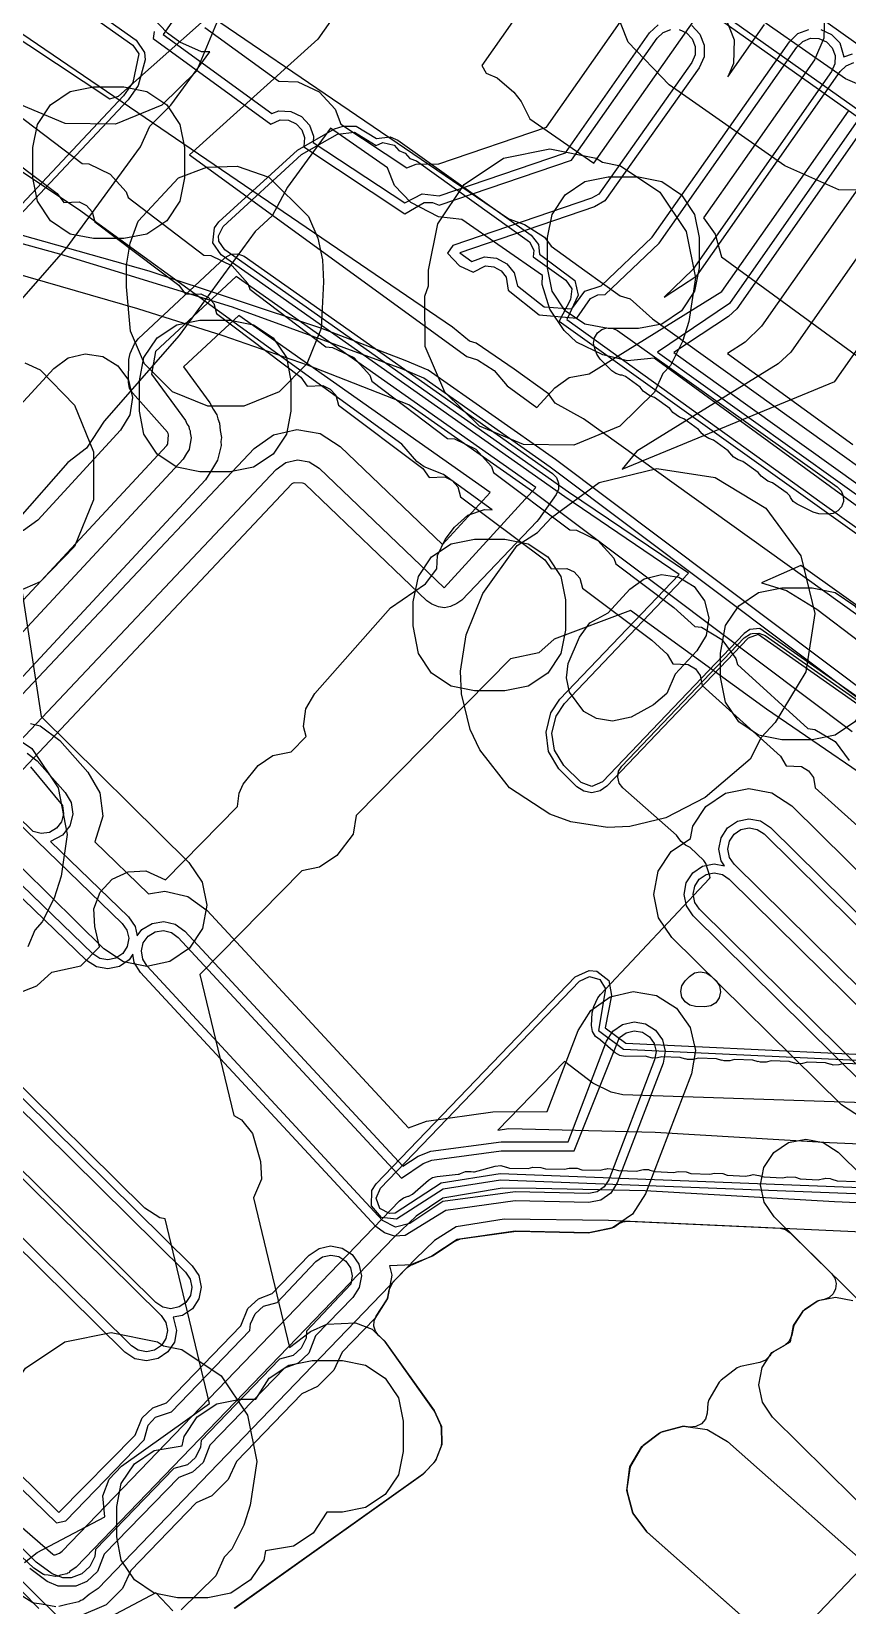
# Model space of a CAD drawing. Header units: metres. Extents: x -2677 to -840, y 169 to 1487.
# Drawn here: x -1851.6 to -1824.7, y 279.7 to 331.6 of the extents above; entities that cross this region are included whole.
import ezdxf

# ---------------------------------------------------------------- set-up
doc = ezdxf.new("R2010")
doc.units = ezdxf.units.M
for name, color, linetype in [('AI_GREENING_ALLOWED_ZONE', 4, 'Continuous'), ('AI_GREENING_EXCLUSIONS', 1, 'Continuous'), ('AI_GREENING_LAWN', 82, 'Continuous')]:
    doc.layers.add(name, color=color, linetype=linetype)

msp = doc.modelspace()

# ---------------------------------------------------------------- linework, layer by layer
at = {"layer": 'AI_GREENING_ALLOWED_ZONE'}
msp.add_lwpolyline([(-1829.744, 299.474), (-1829.93, 299.518), (-1830.086, 299.627), (-1830.189, 299.787), (-1830.226, 299.974), (-1830.189, 300.161), (-1830.086, 300.321), (-1829.941, 300.471), (-1829.78, 300.583), (-1829.588, 300.624), (-1829.395, 300.588), (-1829.23, 300.48), (-1829.067, 300.319), (-1828.956, 300.154), (-1828.918, 299.959), (-1828.959, 299.764), (-1829.072, 299.601), (-1829.24, 299.495), (-1829.437, 299.463), (-1829.744, 299.474)], close=True, dxfattribs=at)
msp.add_lwpolyline([(-1844.931, 279.645), (-1838.736, 284.059), (-1838.699, 284.091), (-1838.348, 284.463), (-1838.297, 284.545), (-1838.124, 285), (-1838.108, 285.095), (-1838.123, 285.582), (-1838.144, 285.676), (-1838.354, 286.142), (-1838.379, 286.185), (-1839.969, 288.418), (-1840.001, 288.455), (-1840.194, 288.636), (-1840.298, 288.775), (-1840.348, 288.94), (-1840.339, 289.112), (-1840.272, 289.271), (-1839.926, 289.807), (-1839.891, 289.897), (-1839.846, 290.141), (-1839.714, 290.399), (-1839.254, 290.877), (-1839.074, 290.997), (-1838.461, 291.233), (-1838.412, 291.259), (-1837.7, 291.736), (-1837.492, 291.815), (-1835.729, 292.063), (-1835.649, 292.068), (-1833.287, 292.019), (-1833.232, 292.024), (-1832.526, 292.167), (-1832.435, 292.206), (-1832.285, 292.309), (-1832.139, 292.378), (-1831.978, 292.397), (-1826.951, 292.166), (-1826.774, 292.124), (-1826.623, 292.022), (-1825.251, 290.669), (-1825.148, 290.522), (-1825.103, 290.349), (-1825.122, 290.171), (-1825.203, 290.011), (-1825.335, 289.89), (-1825.501, 289.823), (-1825.653, 289.792), (-1825.742, 289.754), (-1826.145, 289.481), (-1826.213, 289.412), (-1826.48, 289.005), (-1826.517, 288.916), (-1826.568, 288.647), (-1826.652, 288.452), (-1826.809, 288.309), (-1827.173, 288.097), (-1827.256, 288.02), (-1827.296, 287.958), (-1827.435, 287.818), (-1827.618, 287.742), (-1828.262, 287.617), (-1828.364, 287.571), (-1828.9, 287.164), (-1828.965, 287.091), (-1829.305, 286.509), (-1829.338, 286.403), (-1829.362, 286.074), (-1829.418, 285.88), (-1829.547, 285.723), (-1829.727, 285.63), (-1829.929, 285.616), (-1830.085, 285.638), (-1830.181, 285.632), (-1830.841, 285.459), (-1830.928, 285.417), (-1831.471, 285.005), (-1831.535, 284.932), (-1831.879, 284.344), (-1831.91, 284.252), (-1832.003, 283.577), (-1831.997, 283.48), (-1831.824, 282.821), (-1831.782, 282.734), (-1831.355, 282.171), (-1831.322, 282.135), (-1827.282, 278.554)], dxfattribs=at)
at = {"layer": 'AI_GREENING_EXCLUSIONS'}
for points in [[(-1869.406, 346.053), (-1848.299, 331.16), (-1848.103, 330.875), (-1848.294, 329.935), (-1848.6, 329.493), (-1859.039, 318.4)], [(-1869.29, 346.216), (-1848.184, 331.324), (-1847.909, 330.925), (-1847.892, 330.679), (-1848.119, 329.838), (-1848.447, 329.364), (-1858.893, 318.263)], [(-1788.009, 305.191), (-1801.562, 314.541), (-1802.325, 313.851), (-1802.598, 313.698), (-1802.91, 313.679), (-1803.199, 313.798), (-1845.391, 343.66)], [(-1787.868, 305.337), (-1801.578, 314.796), (-1802.654, 313.89), (-1803.084, 313.961), (-1845.275, 343.823)], [(-1833.976, 338.006), (-1814.409, 324.109), (-1814.141, 323.825), (-1814.03, 323.528), (-1804.997, 317.129), (-1802.901, 315.657), (-1802.319, 316.211), (-1801.931, 316.429), (-1801.488, 316.457), (-1801.076, 316.29), (-1795.708, 312.486)], [(-1837.904, 337.485), (-1842.201, 331.358), (-1846.43, 327.548), (-1837.278, 320.899), (-1836.933, 320.797), (-1836.38, 320.445), (-1835.953, 319.936), (-1834.975, 319.226), (-1834.38, 319.87), (-1833.906, 320.213), (-1833.252, 320.336), (-1828.872, 323.04), (-1824.703, 328.984)], [(-1851.214, 335.87), (-1835.9, 325.445), (-1835.379, 325.255), (-1834.718, 324.84), (-1834.507, 324.543), (-1833.388, 323.734), (-1832.232, 322.906), (-1831.901, 322.805), (-1831.161, 322.139), (-1804.981, 303.377), (-1775.717, 287.28)], [(-1851.214, 335.87), (-1835.9, 325.445), (-1835.379, 325.255), (-1834.718, 324.84), (-1834.507, 324.543), (-1833.388, 323.734), (-1832.232, 322.906), (-1831.901, 322.805), (-1831.161, 322.139), (-1804.981, 303.377), (-1775.717, 287.28)], [(-1857.926, 335.277), (-1849.058, 329.392), (-1848.774, 329.479), (-1844.556, 333.224)], [(-1833.474, 335.23), (-1836.794, 330.497), (-1836.643, 330.243), (-1836.28, 330.085), (-1835.734, 329.613), (-1835.487, 329.308), (-1835.206, 328.734), (-1833.097, 327.269), (-1829.097, 332.972)], [(-1779.914, 285.024), (-1804.302, 298.438), (-1804.905, 298.568), (-1805.611, 298.899), (-1805.857, 299.168), (-1807.079, 299.843), (-1808.402, 300.781), (-1808.749, 300.887), (-1809.351, 301.384), (-1809.713, 301.847), (-1833.441, 318.852), (-1834.374, 319.369), (-1834.586, 319.666), (-1835.719, 320.483), (-1836.977, 321.34), (-1837.196, 321.407), (-1837.753, 321.868), (-1855.006, 333.612)], [(-1779.914, 285.024), (-1804.302, 298.438), (-1804.905, 298.568), (-1805.611, 298.899), (-1805.857, 299.168), (-1807.079, 299.843), (-1808.402, 300.781), (-1808.749, 300.887), (-1809.351, 301.384), (-1809.713, 301.847), (-1833.441, 318.852), (-1834.374, 319.369), (-1834.586, 319.666), (-1835.719, 320.483), (-1836.977, 321.34), (-1837.196, 321.407), (-1837.753, 321.868), (-1855.006, 333.612)], [(-1845.712, 333.783), (-1847.295, 331.513), (-1843.715, 328.908), (-1843.482, 328.994), (-1843.092, 328.979), (-1842.737, 328.815), (-1842.473, 328.528), (-1842.338, 328.162), (-1842.346, 327.959), (-1839.33, 325.967), (-1838.754, 326.267), (-1838.193, 326.202), (-1834.026, 327.62), (-1831.257, 331.569), (-1830.975, 331.838)], [(-1783.494, 300.343), (-1811.005, 319.715), (-1812.419, 318.214), (-1814.206, 317.433), (-1816.157, 317.396), (-1817.973, 318.108), (-1818.806, 318.641), (-1820.212, 319.994), (-1820.993, 321.782), (-1821.03, 323.732), (-1820.318, 325.549), (-1820.044, 325.976), (-1819.196, 326.858), (-1820.713, 327.578), (-1821.244, 327.068), (-1823.062, 326.359), (-1825.012, 326.4), (-1826.799, 327.184), (-1830.615, 329.851), (-1831.966, 331.259), (-1832.674, 333.077)], [(-1821.59, 332.019), (-1822.705, 330.423), (-1823.127, 330.018), (-1823.673, 329.805), (-1824.258, 329.818), (-1824.794, 330.053), (-1828.61, 332.72)], [(-1852.115, 299.905), (-1851.457, 300.16), (-1850.964, 300.607), (-1850.015, 300.816), (-1849.395, 301.446), (-1849.555, 302.11), (-1849.579, 302.695), (-1849.377, 303.244), (-1848.98, 303.675), (-1848.449, 303.92), (-1847.864, 303.944), (-1847.222, 303.656), (-1844.842, 306.074), (-1844.786, 306.507), (-1844.658, 306.811), (-1844.159, 307.426), (-1843.675, 307.755), (-1843.076, 307.869), (-1842.58, 308.373), (-1842.668, 308.705), (-1842.589, 309.285), (-1842.295, 309.791), (-1839.8, 312.615), (-1838.647, 313.404), (-1838.274, 313.898), (-1838.249, 314.345), (-1837.997, 314.871), (-1837.69, 315.279), (-1837.254, 315.669), (-1836.706, 315.863), (-1836.452, 315.849), (-1838.057, 317.015), (-1838.685, 317.264), (-1838.936, 317.446), (-1839.422, 318.007), (-1850.084, 325.752), (-1859.904, 332.269)], [(-1852.825, 321.811), (-1850.496, 324.461), (-1848.048, 327.81), (-1847.731, 328.492), (-1847.039, 329.189), (-1845.758, 330.94), (-1846.037, 330.948), (-1846.749, 331.268), (-1847.156, 331.557), (-1847.692, 332.125)], [(-1845.918, 331.747), (-1843.483, 329.976), (-1842.858, 329.951), (-1842.149, 329.624), (-1841.62, 329.05), (-1841.439, 328.558), (-1839.259, 327.118), (-1838.959, 327.246), (-1838.207, 327.254), (-1834.658, 328.462), (-1832.076, 332.143)], [(-1825.49, 332.169), (-1825.507, 331.389), (-1825.822, 330.675), (-1829.475, 325.468), (-1829.096, 324.939), (-1828.881, 324.183), (-1816.307, 314.999), (-1815.686, 314.973), (-1814.978, 314.645), (-1814.234, 313.894), (-1813.937, 313.268), (-1801.758, 304.374), (-1801.468, 304.493), (-1801.118, 304.793), (-1797.145, 310.457)], [(-1828.751, 332.068), (-1828.468, 331.34), (-1828.486, 330.56), (-1828.68, 330.119), (-1827.468, 331.848)], [(-1847.597, 331.618), (-1847.624, 331.381), (-1843.742, 328.556), (-1843.435, 328.698), (-1843.162, 328.687), (-1842.914, 328.572), (-1842.729, 328.372), (-1842.634, 328.115), (-1842.661, 327.808), (-1839.327, 325.605), (-1838.693, 325.974), (-1838.42, 325.977), (-1838.193, 325.885), (-1833.837, 327.368), (-1831.011, 331.396), (-1830.814, 331.585), (-1830.559, 331.684)], [(-1830.286, 331.678), (-1830.036, 331.567), (-1829.848, 331.37), (-1829.749, 331.115), (-1829.755, 330.842), (-1829.865, 330.592), (-1832.933, 326.253), (-1833.17, 326.116), (-1837.742, 324.56), (-1837.922, 324.307), (-1837.527, 323.892), (-1837.074, 323.687), (-1836.668, 323.885), (-1836.396, 323.858), (-1836.155, 323.729), (-1835.982, 323.518), (-1835.92, 323.085), (-1834.896, 322.279), (-1833.655, 322.17), (-1833.208, 322.813), (-1832.961, 322.93), (-1832.717, 322.943), (-1830.941, 324.633), (-1826.403, 331.102), (-1826.206, 331.29), (-1825.951, 331.389), (-1825.678, 331.383), (-1825.428, 331.273), (-1825.24, 331.075), (-1825.141, 330.821), (-1825.147, 330.548), (-1825.257, 330.298), (-1829.835, 323.772), (-1830.772, 322.86), (-1829.695, 323.565), (-1824.971, 330.3), (-1824.774, 330.488), (-1824.519, 330.587)], [(-1829.864, 331.813), (-1829.595, 331.531), (-1829.453, 331.167), (-1829.462, 330.777), (-1829.62, 330.42), (-1832.735, 326.028), (-1833.073, 325.832), (-1837.519, 324.319), (-1837.114, 324.034), (-1836.697, 324.183), (-1836.308, 324.145), (-1835.964, 323.961), (-1835.717, 323.659), (-1835.61, 323.227), (-1834.731, 322.536), (-1833.82, 322.478), (-1833.387, 323.054), (-1832.849, 323.231), (-1831.169, 324.83), (-1826.649, 331.274), (-1826.367, 331.544), (-1826.003, 331.685)], [(-1825.613, 331.676), (-1825.256, 331.518), (-1824.986, 331.236), (-1824.848, 330.775), (-1824.571, 330.883)], [(-1823.825, 329.496), (-1828.626, 322.651), (-1830.994, 321.042), (-1821.961, 314.579)], [(-1852.47, 329.166), (-1849.968, 327.266), (-1849.743, 327.253), (-1849.04, 326.915), (-1848.52, 326.333), (-1848.453, 326.141), (-1845.951, 324.242), (-1845.726, 324.229), (-1845.023, 323.89), (-1844.503, 323.308), (-1844.436, 323.117), (-1841.934, 321.217), (-1841.709, 321.204), (-1841.006, 320.866), (-1840.486, 320.284), (-1840.419, 320.092), (-1837.917, 318.202), (-1837.692, 318.19), (-1836.988, 317.853), (-1836.466, 317.273), (-1836.399, 317.081), (-1833.892, 315.189), (-1833.667, 315.176), (-1832.963, 314.84), (-1832.441, 314.259), (-1832.374, 314.068), (-1830.455, 312.631), (-1829.77, 312.008), (-1829.547, 311.976), (-1828.877, 311.576), (-1828.41, 310.951), (-1828.36, 310.754), (-1826.035, 308.642), (-1825.812, 308.61), (-1825.141, 308.21), (-1824.675, 307.585)], [(-1823.58, 329.324), (-1828.381, 322.478), (-1828.652, 322.216), (-1830.462, 321.032), (-1821.789, 314.826)], [(-1818.669, 311.771), (-1831.103, 320.852), (-1831.986, 320.763), (-1832.797, 320.959), (-1833.663, 321.376), (-1834.076, 321.76), (-1834.543, 322.464), (-1834.795, 323.27), (-1834.791, 323.575), (-1837.443, 325.417), (-1838.213, 325.51), (-1839.131, 325.98), (-1839.673, 326.542), (-1839.902, 327.125), (-1841.774, 328.425), (-1843.193, 326.486), (-1843.697, 325.542), (-1844.266, 325.019), (-1846.77, 321.593), (-1849.238, 318.773), (-1849.825, 317.878), (-1850.436, 317.41), (-1852.1, 315.517)], [(-1814.495, 292.92), (-1836.174, 293.756), (-1838.066, 293.46), (-1839.599, 292.468), (-1840.101, 292.528), (-1840.432, 292.911), (-1840.418, 293.417), (-1840.276, 293.631), (-1833.708, 300.453), (-1833.254, 300.665), (-1833, 300.637), (-1832.605, 300.329), (-1832.516, 299.835), (-1832.721, 298.773), (-1832.045, 298.264), (-1806.769, 297.06), (-1827.672, 311.742), (-1828.003, 311.623), (-1832.666, 306.74), (-1832.89, 306.583), (-1833.157, 306.524), (-1833.426, 306.571), (-1833.657, 306.718), (-1834.25, 307.306), (-1834.585, 307.883), (-1834.672, 308.524), (-1834.51, 309.157), (-1834.212, 309.602), (-1830.277, 313.722), (-1834.051, 316.271), (-1845.384, 324.251), (-1845.659, 324.653), (-1845.606, 325.138), (-1845.457, 325.336), (-1842.868, 327.707), (-1841.642, 328.409), (-1841.363, 328.494), (-1840.936, 328.492), (-1840.259, 328.087), (-1839.812, 328.145), (-1839.812, 328.145), (-1839.563, 328.032), (-1835.165, 324.899), (-1834.925, 324.597), (-1834.882, 324.277), (-1833.724, 323.406), (-1833.608, 322.926), (-1833.981, 322.122), (-1825.565, 316.069), (-1806.166, 302.263)], [(-1822.761, 328.749), (-1827.562, 321.904), (-1828.105, 321.379), (-1828.688, 320.998), (-1824.551, 317.997)], [(-1853.571, 328.367), (-1850.792, 326.275), (-1850.577, 325.977), (-1850.068, 325.995), (-1849.822, 325.876), (-1849.64, 325.672), (-1849.554, 325.343), (-1846.775, 323.25), (-1846.56, 322.952), (-1846.051, 322.97), (-1845.805, 322.852), (-1845.623, 322.648), (-1845.537, 322.318), (-1842.758, 320.226), (-1842.543, 319.928), (-1842.034, 319.946), (-1841.788, 319.827), (-1841.606, 319.623), (-1841.52, 319.293), (-1838.738, 317.209), (-1838.522, 316.911), (-1838.013, 316.931), (-1837.767, 316.813), (-1837.584, 316.609), (-1837.497, 316.28), (-1834.713, 314.195), (-1834.497, 313.898), (-1833.988, 313.917), (-1833.742, 313.799), (-1833.559, 313.596), (-1833.472, 313.266), (-1831.185, 311.55), (-1830.678, 311.093), (-1830.49, 310.777), (-1829.982, 310.75), (-1829.747, 310.611), (-1829.584, 310.392), (-1829.527, 310.056), (-1826.943, 307.727), (-1826.755, 307.411), (-1826.246, 307.384), (-1826.012, 307.245), (-1825.848, 307.026), (-1825.792, 306.69), (-1823.208, 304.361)], [(-1806.496, 297.113), (-1827.62, 311.938), (-1827.954, 311.906), (-1828.135, 311.774), (-1832.811, 306.878), (-1833.161, 306.724), (-1833.518, 306.863), (-1834.085, 307.42), (-1834.39, 307.925), (-1834.475, 308.49), (-1834.34, 309.05), (-1834.068, 309.463), (-1829.969, 313.755), (-1833.936, 316.435), (-1845.268, 324.414), (-1845.465, 324.701), (-1845.477, 324.878), (-1845.321, 325.189), (-1842.733, 327.559), (-1841.545, 328.234), (-1840.986, 328.298), (-1840.269, 327.853), (-1840.052, 327.955), (-1839.679, 327.87), (-1839.531, 327.69), (-1839.312, 327.608), (-1839.164, 327.429), (-1838.946, 327.347), (-1835.218, 324.682), (-1835.078, 324.411), (-1835.098, 324.185), (-1834.015, 323.422), (-1833.817, 323.13), (-1833.861, 322.78), (-1834.239, 322.062), (-1806.128, 301.99)], [(-1822.247, 327.261), (-1826.605, 321.048), (-1827.016, 320.66), (-1831.676, 317.783), (-1832.164, 317.183), (-1825.145, 320.074), (-1821.283, 325.581)], [(-1823.743, 309.533), (-1834.356, 317.502), (-1838.557, 320.451), (-1839.315, 320.771), (-1842.094, 321.836), (-1847.757, 323.72), (-1856.632, 326.207)], [(-1823.936, 309.303), (-1834.532, 317.259), (-1838.704, 320.187), (-1839.427, 320.492), (-1845.007, 322.531), (-1850.7, 324.27), (-1855.096, 325.48)], [(-1824.579, 308.536), (-1835.12, 316.45), (-1839.191, 319.307), (-1842.54, 320.615), (-1845.323, 321.582), (-1848.136, 322.477), (-1852.745, 323.798)], [(-1864.725, 294.773), (-1843.57, 317.182), (-1843.251, 317.409), (-1842.868, 317.496), (-1842.481, 317.429), (-1842.15, 317.218), (-1838.035, 313.279), (-1835.011, 316.58), (-1844.893, 323.539), (-1847.552, 321.066), (-1847.552, 321.066), (-1847.681, 320.322), (-1846.562, 318.79), (-1846.511, 318.683), (-1846.448, 318.59), (-1846.434, 318.521), (-1846.402, 318.455), (-1846.406, 318.389), (-1846.369, 318.217), (-1846.435, 317.843), (-1846.435, 317.843), (-1846.435, 317.842), (-1846.522, 317.704), (-1846.637, 317.52), (-1885.338, 275.872)], [(-1865.453, 295.46), (-1844.298, 317.868), (-1843.659, 318.322), (-1842.893, 318.496), (-1842.12, 318.361), (-1841.458, 317.94), (-1838.082, 314.703), (-1836.515, 316.416), (-1844.806, 322.254), (-1846.621, 320.566), (-1845.754, 319.38), (-1845.652, 319.165), (-1845.527, 318.979), (-1845.498, 318.842), (-1845.435, 318.709), (-1845.418, 318.462), (-1845.369, 318.235), (-1845.392, 318.105), (-1845.383, 317.968), (-1845.501, 317.485), (-1845.501, 317.485), (-1845.501, 317.485), (-1845.502, 317.485), (-1845.674, 317.208), (-1845.904, 316.839), (-1884.021, 275.82)], [(-1851.853, 320.69), (-1851.357, 320.462), (-1850.223, 319.302), (-1849.599, 317.761), (-1849.599, 316.177), (-1850.223, 314.636), (-1851.357, 313.476), (-1852.883, 312.817)], [(-1852.212, 314.846), (-1851.324, 309.033), (-1846.449, 304.224), (-1846.011, 303.579), (-1845.854, 302.814), (-1846.001, 302.048), (-1846.43, 301.396), (-1847.076, 300.958), (-1847.84, 300.801), (-1848.606, 300.948), (-1849.258, 301.377), (-1854.605, 306.651)], [(-1806.648, 300.022), (-1826.271, 314.011), (-1827.571, 313.439), (-1826.746, 313.187), (-1825.745, 312.572), (-1824.321, 311.499)], [(-1817.887, 302.778), (-1827.405, 309.278), (-1831.886, 312.532), (-1834.407, 311.581), (-1834.904, 311.138), (-1835.847, 310.938), (-1840.931, 305.772), (-1841.033, 305.163), (-1841.572, 304.453), (-1842.145, 304.072), (-1842.72, 303.954), (-1846.089, 300.53), (-1844.969, 295.885), (-1844.716, 295.746), (-1844.35, 295.29), (-1844.082, 294.366), (-1844.059, 293.781), (-1844.316, 293.173), (-1843.127, 288.239), (-1842.438, 288.767), (-1841.904, 289.007), (-1840.957, 289.047), (-1840.41, 288.839), (-1839.984, 288.438), (-1838.364, 286.165), (-1838.124, 285.631), (-1838.107, 285.046), (-1838.314, 284.499), (-1838.716, 284.073), (-1844.951, 279.631)], [(-1852.927, 308.844), (-1851.629, 307.977), (-1850.762, 306.68), (-1850.458, 305.149), (-1850.665, 303.778), (-1850.891, 303.053), (-1851.283, 302.263), (-1851.532, 301.996), (-1851.762, 301.447)], [(-1851.669, 308.804), (-1851.356, 308.731), (-1850.701, 308.242), (-1849.779, 307.198), (-1849.386, 306.524), (-1849.282, 305.751), (-1849.554, 304.901), (-1847.784, 303.192), (-1847.24, 303.279), (-1846.481, 303.098), (-1845.849, 302.641), (-1839.202, 295.473), (-1838.611, 295.698), (-1836.429, 296.001), (-1834.634, 296.019), (-1833.612, 298.688), (-1833.196, 299.348), (-1832.559, 299.799), (-1831.798, 299.972), (-1831.029, 299.84), (-1830.369, 299.425), (-1829.918, 298.788), (-1829.745, 298.027), (-1829.876, 297.258), (-1831.39, 293.303), (-1831.819, 292.629), (-1832.477, 292.177), (-1833.259, 292.018), (-1835.689, 292.069), (-1837.605, 291.799), (-1838.435, 291.243), (-1839.078, 290.961), (-1839.828, 290.932), (-1839.76, 290.617), (-1839.899, 289.849), (-1840.322, 289.193), (-1841.398, 288.081), (-1841.666, 287.489), (-1842.206, 286.949), (-1842.723, 286.713), (-1844.882, 284.482), (-1845.15, 283.89), (-1845.69, 283.35), (-1846.206, 283.114), (-1848.365, 280.883), (-1848.633, 280.291), (-1849.173, 279.751), (-1850.072, 279.376)], [(-1851.778, 307.824), (-1851.45, 307.58), (-1850.528, 306.536), (-1850.332, 306.199), (-1850.28, 305.813), (-1850.379, 305.435), (-1850.616, 305.125), (-1851.014, 304.92), (-1848.439, 302.434), (-1848.216, 302.114), (-1848.149, 301.802), (-1847.995, 302.014), (-1847.663, 302.218), (-1847.278, 302.28), (-1846.898, 302.19), (-1846.582, 301.961), (-1839.396, 294.211), (-1838.893, 294.548), (-1838.473, 294.708), (-1836.154, 295.019), (-1833.946, 295.018), (-1832.678, 298.33), (-1832.47, 298.66), (-1832.152, 298.886), (-1831.771, 298.972), (-1831.387, 298.907), (-1831.057, 298.699), (-1830.831, 298.38), (-1830.745, 298), (-1830.81, 297.615), (-1832.324, 293.661), (-1832.538, 293.324), (-1832.867, 293.098), (-1833.259, 293.018), (-1835.689, 293.069), (-1837.971, 292.758), (-1839.313, 291.933), (-1839.664, 291.911), (-1840.001, 292.013), (-1840.282, 292.225), (-1848.049, 300.601), (-1848.253, 300.933), (-1848.296, 301.204), (-1848.414, 301.02), (-1848.735, 300.798), (-1849.116, 300.715), (-1849.5, 300.784), (-1849.828, 300.995), (-1853.3, 304.348)], [(-1851.675, 307.381), (-1850.616, 306.102), (-1850.579, 305.831), (-1850.649, 305.567), (-1850.814, 305.35), (-1851.05, 305.212), (-1851.321, 305.176), (-1851.585, 305.245), (-1852.11, 305.759)], [(-1824.273, 295.804), (-1824.925, 296.233), (-1830.524, 301.756), (-1830.962, 302.402), (-1831.12, 303.166), (-1830.973, 303.933), (-1830.544, 304.584), (-1829.903, 305.019), (-1829.827, 305.418), (-1829.398, 306.07), (-1828.752, 306.508), (-1827.988, 306.665), (-1827.221, 306.518), (-1826.569, 306.089), (-1821.079, 300.674)], [(-1852.17, 305.62), (-1848.647, 302.218), (-1848.492, 301.994), (-1848.434, 301.727), (-1848.482, 301.458), (-1848.63, 301.229), (-1848.854, 301.073), (-1849.121, 301.015), (-1849.39, 301.064), (-1849.62, 301.211), (-1853.307, 304.771)], [(-1824.222, 296.945), (-1829.822, 302.468), (-1830.041, 302.791), (-1830.12, 303.173), (-1830.046, 303.556), (-1829.832, 303.882), (-1829.509, 304.101), (-1829.127, 304.18), (-1828.785, 304.115), (-1828.895, 304.276), (-1828.974, 304.658), (-1828.9, 305.042), (-1828.686, 305.368), (-1828.363, 305.587), (-1827.981, 305.665), (-1827.598, 305.592), (-1827.272, 305.377), (-1821.52, 299.704)], [(-1822.554, 298.337), (-1828.465, 304.167), (-1828.619, 304.393), (-1828.674, 304.661), (-1828.622, 304.929), (-1828.472, 305.157), (-1828.246, 305.31), (-1827.979, 305.365), (-1827.71, 305.314), (-1827.482, 305.164), (-1821.652, 299.413)], [(-1824.012, 297.159), (-1829.611, 302.682), (-1829.765, 302.908), (-1829.82, 303.175), (-1829.768, 303.443), (-1829.618, 303.672), (-1829.392, 303.825), (-1829.125, 303.88), (-1828.856, 303.829), (-1828.628, 303.678), (-1823.227, 298.351)], [(-1856.512, 300.959), (-1846.344, 290.929), (-1846.125, 290.606), (-1846.046, 290.224), (-1846.12, 289.841), (-1846.334, 289.515), (-1846.657, 289.296), (-1846.966, 289.233), (-1846.854, 288.801), (-1846.927, 288.418), (-1847.142, 288.092), (-1847.464, 287.873), (-1847.847, 287.794), (-1848.23, 287.868), (-1848.556, 288.082), (-1858.798, 298.185)], [(-1856.93, 300.95), (-1846.555, 290.716), (-1846.401, 290.49), (-1846.346, 290.222), (-1846.398, 289.954), (-1846.548, 289.726), (-1846.774, 289.573), (-1847.041, 289.517), (-1847.31, 289.569), (-1847.538, 289.719), (-1857.886, 299.927)], [(-1814.414, 293.117), (-1836.186, 293.957), (-1838.133, 293.652), (-1839.649, 292.661), (-1839.832, 292.65), (-1840.151, 292.819), (-1840.272, 293.16), (-1840.132, 293.493), (-1833.564, 300.314), (-1833.24, 300.466), (-1832.897, 300.362), (-1832.712, 300.055), (-1832.941, 298.688), (-1832.116, 298.067), (-1807.394, 296.906)], [(-1857.801, 299.589), (-1847.362, 289.292), (-1847.209, 289.066), (-1847.154, 288.799), (-1847.205, 288.531), (-1847.355, 288.302), (-1847.581, 288.149), (-1847.849, 288.094), (-1848.117, 288.145), (-1848.345, 288.296), (-1858.921, 298.753)], [(-1851.871, 281.146), (-1851.449, 281.478), (-1849.216, 282.66), (-1849.282, 283.351), (-1849.074, 283.899), (-1848.673, 284.325), (-1845.768, 286.394), (-1847.233, 292.475), (-1847.408, 292.509), (-1847.897, 292.831), (-1852.616, 297.487)], [(-1819.19, 296.132), (-1832.14, 296.569), (-1832.519, 296.659), (-1833.134, 296.952), (-1834.066, 297.667), (-1836.262, 295.403), (-1835.9, 295.451), (-1831.068, 295.336), (-1825.32, 295), (-1815.723, 294.58)], [(-1819.117, 284.618), (-1827.149, 292.54), (-1827.477, 293.025), (-1827.595, 293.598), (-1827.485, 294.173), (-1827.163, 294.662), (-1826.679, 294.99), (-1826.106, 295.108), (-1825.531, 294.998), (-1825.042, 294.676), (-1821.886, 291.563)], [(-1815.449, 292.616), (-1825.161, 293.04), (-1831.398, 293.397), (-1834.993, 293.48), (-1836.121, 293.491), (-1838.071, 293.156), (-1838.951, 292.564), (-1839.695, 291.86), (-1850.16, 280.995), (-1850.37, 280.85), (-1850.412, 280.807), (-1850.446, 280.797), (-1850.478, 280.775), (-1850.677, 280.731), (-1850.807, 280.694), (-1850.831, 280.697), (-1850.856, 280.692), (-1851.094, 280.733), (-1851.214, 280.75), (-1851.224, 280.756), (-1851.237, 280.758), (-1851.565, 280.965), (-1851.565, 280.965), (-1864.685, 293.36)], [(-1833.594, 269.861), (-1813.357, 290.148), (-1814.927, 291.613), (-1832.613, 292.426), (-1836.054, 292.471), (-1837.636, 292.212), (-1838.344, 291.762), (-1838.977, 291.164), (-1849.442, 280.299), (-1849.738, 280.094), (-1849.946, 279.922), (-1850.015, 279.902), (-1850.078, 279.858), (-1850.475, 279.771), (-1850.736, 279.697)], [(-1852.813, 284.836), (-1850.732, 282.803), (-1848.215, 285.349), (-1847.991, 285.921), (-1847.641, 286.245), (-1847.184, 286.415), (-1844.731, 288.948), (-1844.507, 289.52), (-1844.158, 289.844), (-1843.701, 290.014), (-1842.478, 291.279), (-1842.157, 291.501), (-1841.776, 291.584), (-1841.392, 291.514), (-1841.064, 291.302), (-1840.842, 290.982), (-1840.76, 290.6), (-1840.829, 290.216), (-1841.041, 289.888), (-1842.271, 288.621), (-1842.495, 288.049), (-1842.845, 287.725), (-1843.301, 287.554), (-1845.754, 285.022), (-1845.979, 284.449), (-1846.328, 284.126), (-1846.785, 283.955), (-1849.238, 281.423), (-1849.462, 280.85), (-1849.812, 280.527), (-1850.173, 280.376), (-1850.763, 280.376), (-1851.124, 280.527), (-1851.697, 280.95)], [(-1853.107, 284.677), (-1850.809, 282.459), (-1850.507, 282.522), (-1847.921, 285.194), (-1847.795, 285.674), (-1847.553, 285.942), (-1847.024, 286.121), (-1844.437, 288.793), (-1844.418, 289.02), (-1844.258, 289.352), (-1843.99, 289.595), (-1843.54, 289.72), (-1842.262, 291.071), (-1842.038, 291.226), (-1841.771, 291.284), (-1841.502, 291.235), (-1841.273, 291.087), (-1841.117, 290.862), (-1841.06, 290.595), (-1841.108, 290.327), (-1842.565, 288.775), (-1842.585, 288.548), (-1842.744, 288.216), (-1843.013, 287.974), (-1843.462, 287.848), (-1846.048, 285.176), (-1846.068, 284.949), (-1846.227, 284.617), (-1846.496, 284.374), (-1846.945, 284.249), (-1849.532, 281.577), (-1849.552, 281.35), (-1849.711, 281.018), (-1849.979, 280.775), (-1850.329, 280.65), (-1850.607, 280.65), (-1850.957, 280.775), (-1851.488, 281.164), (-1854.057, 283.706)], [(-1821.861, 280.672), (-1827.209, 285.947), (-1827.538, 286.431), (-1827.656, 287.004), (-1827.545, 287.579), (-1827.224, 288.068), (-1826.611, 288.423), (-1826.507, 288.964), (-1826.186, 289.453), (-1825.701, 289.782), (-1825.128, 289.9), (-1824.553, 289.789)], [(-1851.391, 279.631), (-1852.514, 280.775), (-1853.119, 282.22), (-1853.134, 283.881), (-1853.01, 284.217), (-1853.01, 284.73), (-1852.706, 286.261), (-1851.839, 287.558), (-1850.541, 288.426), (-1849.01, 288.73), (-1847.48, 288.426), (-1847.281, 288.292), (-1846.678, 288.173), (-1846.678, 288.173), (-1845.38, 287.305), (-1844.513, 286.008), (-1844.208, 284.477), (-1844.43, 283.036), (-1844.642, 282.381), (-1845.034, 281.591), (-1845.283, 281.324), (-1845.555, 280.711), (-1846.699, 279.588)], [(-1825.428, 276.911), (-1831.34, 282.151), (-1831.812, 282.773), (-1832.01, 283.528), (-1831.904, 284.301), (-1831.51, 284.975), (-1830.888, 285.447), (-1830.134, 285.645), (-1829.36, 285.539), (-1828.687, 285.145), (-1823.224, 280.303), (-1818.164, 279.581)], [(-1838.888, 265.645), (-1822.715, 282.588)], [(-1849.883, 278.495), (-1852.416, 280.998)], [(-1850.834, 279.692), (-1851.311, 279.775), (-1851.55, 279.808), (-1851.571, 279.821), (-1851.596, 279.825), (-1852.251, 280.238)], [(-1846.979, 279.559), (-1847.542, 280.152), (-1849.803, 278.955)]]:
    msp.add_lwpolyline(points, dxfattribs=at)
for points in [[(-1849.406, 338.28), (-1847.875, 337.976), (-1846.578, 337.108), (-1845.71, 335.811), (-1845.406, 334.28), (-1845.406, 333.474), (-1845.537, 332.815), (-1845.537, 331.89), (-1846.2, 330.304), (-1847.344, 329.181), (-1848.866, 328.561), (-1850.527, 328.577), (-1851.972, 329.181), (-1853.116, 330.304), (-1853.763, 331.813), (-1853.779, 332.733), (-1853.928, 333.483), (-1853.928, 334.285), (-1853.624, 335.816), (-1852.756, 337.113), (-1851.459, 337.981), (-1849.928, 338.285), (-1849.406, 338.28)], [(-1847.181, 325.373), (-1847.83, 324.939), (-1848.595, 324.787), (-1849.595, 324.787), (-1850.36, 324.939), (-1851.009, 325.373), (-1851.443, 326.022), (-1851.595, 326.787), (-1851.595, 327.787), (-1851.443, 328.552), (-1851.009, 329.201), (-1850.36, 329.635), (-1849.595, 329.787), (-1848.595, 329.787), (-1847.83, 329.635), (-1847.181, 329.201), (-1846.747, 328.552), (-1846.595, 327.787), (-1846.595, 326.787), (-1846.747, 326.022), (-1847.181, 325.373)], [(-1832.815, 327.308), (-1832.212, 327.188), (-1830.915, 326.321), (-1830.048, 325.023), (-1829.743, 323.492), (-1829.965, 322.051), (-1830.177, 321.397), (-1830.569, 320.607), (-1830.818, 320.339), (-1831.09, 319.727), (-1832.234, 318.603), (-1833.757, 317.983), (-1835.418, 317.999), (-1836.862, 318.603), (-1838.006, 319.727), (-1838.653, 321.235), (-1838.669, 322.896), (-1838.545, 323.232), (-1838.545, 323.745), (-1838.241, 325.276), (-1837.374, 326.574), (-1836.076, 327.441), (-1834.545, 327.745), (-1833.014, 327.441), (-1832.815, 327.308)], [(-1842.501, 325.513), (-1842.201, 324.803), (-1842.046, 324.084), (-1842.007, 323.367), (-1842.084, 321.822), (-1842.554, 320.657), (-1843.476, 319.735), (-1844.641, 319.265), (-1845.829, 319.265), (-1846.994, 319.735), (-1847.916, 320.657), (-1848.369, 321.741), (-1848.502, 323.194), (-1848.501, 323.912), (-1848.384, 324.639), (-1848.123, 325.363), (-1846.786, 326.793), (-1845.855, 327.143), (-1844.861, 327.17), (-1843.811, 326.818), (-1842.501, 325.513)], [(-1830.209, 322.407), (-1830.857, 321.973), (-1831.623, 321.821), (-1832.623, 321.821), (-1833.388, 321.973), (-1834.037, 322.407), (-1834.471, 323.055), (-1834.623, 323.821), (-1834.623, 324.821), (-1834.471, 325.586), (-1834.037, 326.235), (-1833.388, 326.669), (-1832.623, 326.821), (-1831.623, 326.821), (-1830.857, 326.669), (-1830.209, 326.235), (-1829.775, 325.586), (-1829.623, 324.821), (-1829.623, 323.821), (-1829.775, 323.055), (-1830.209, 322.407)], [(-1843.668, 317.688), (-1844.317, 317.254), (-1845.082, 317.102), (-1846.082, 317.102), (-1846.847, 317.254), (-1847.496, 317.688), (-1847.93, 318.337), (-1848.082, 319.102), (-1848.082, 320.102), (-1847.93, 320.867), (-1847.496, 321.516), (-1846.847, 321.95), (-1846.082, 322.102), (-1845.082, 322.102), (-1844.317, 321.95), (-1843.668, 321.516), (-1843.234, 320.867), (-1843.082, 320.102), (-1843.082, 319.102), (-1843.234, 318.337), (-1843.668, 317.688)], [(-1849.864, 320.993), (-1849.286, 320.903), (-1848.786, 320.598), (-1848.442, 320.125), (-1848.304, 319.556), (-1848.395, 318.978), (-1848.699, 318.478), (-1851.433, 315.511), (-1851.906, 315.166), (-1852.475, 315.028), (-1853.053, 315.119), (-1853.553, 315.424), (-1853.898, 315.897), (-1854.035, 316.466), (-1853.945, 317.044), (-1853.64, 317.543), (-1850.906, 320.511), (-1850.433, 320.856), (-1849.864, 320.993)], [(-1837.305, 311.733), (-1836.756, 313.086), (-1835.623, 314.674), (-1834.949, 315.096), (-1834.49, 315.596), (-1832.917, 316.75), (-1831.022, 317.213), (-1829.094, 316.917), (-1827.426, 315.904), (-1826.272, 314.331), (-1825.809, 312.436), (-1826.106, 310.508), (-1827.118, 308.84), (-1827.577, 308.339), (-1827.938, 307.631), (-1829.421, 306.364), (-1830.721, 305.7), (-1831.906, 305.41), (-1832.645, 305.377), (-1833.851, 305.563), (-1834.546, 305.816), (-1835.871, 306.689), (-1836.856, 307.933), (-1837.169, 308.603), (-1837.459, 309.788), (-1837.491, 310.527), (-1837.305, 311.733)], [(-1834.03, 312.883), (-1834.03, 311.883), (-1834.182, 311.118), (-1834.616, 310.469), (-1835.265, 310.035), (-1836.03, 309.883), (-1837.03, 309.883), (-1837.795, 310.035), (-1838.444, 310.469), (-1838.878, 311.118), (-1839.053, 312.02), (-1839.053, 312.812), (-1838.878, 313.648), (-1838.444, 314.297), (-1837.795, 314.731), (-1837.03, 314.883), (-1836.03, 314.883), (-1835.265, 314.731), (-1834.616, 314.297), (-1834.182, 313.648), (-1834.03, 312.883)], [(-1832.624, 312.453), (-1831.91, 313.232), (-1831.438, 313.578), (-1830.869, 313.717), (-1830.291, 313.628), (-1829.791, 313.324), (-1829.445, 312.852), (-1829.306, 312.284), (-1829.395, 311.705), (-1829.698, 311.205), (-1830.412, 310.426), (-1830.686, 309.799), (-1831.131, 309.419), (-1831.859, 309.016), (-1832.483, 308.885), (-1833.006, 308.966), (-1833.422, 309.197), (-1833.896, 309.843), (-1833.992, 310.31), (-1833.937, 310.783), (-1833.565, 311.649), (-1833.225, 312.125), (-1832.624, 312.453)], [(-1824.487, 308.858), (-1825.136, 308.424), (-1825.901, 308.272), (-1826.901, 308.272), (-1827.666, 308.424), (-1828.315, 308.858), (-1828.749, 309.507), (-1828.915, 310.337), (-1828.915, 311.129), (-1828.749, 312.037), (-1828.315, 312.686), (-1827.666, 313.12), (-1826.901, 313.272), (-1825.901, 313.272), (-1825.136, 313.12), (-1824.487, 312.686), (-1824.053, 312.037), (-1823.901, 311.272), (-1823.901, 310.272), (-1824.053, 309.507), (-1824.487, 308.858)], [(-1847.023, 301.917), (-1846.802, 301.757), (-1839.442, 293.819), (-1838.726, 294.299), (-1838.432, 294.411), (-1836.155, 294.719), (-1833.74, 294.718), (-1832.252, 298.454), (-1832.03, 298.612), (-1831.763, 298.672), (-1831.494, 298.626), (-1831.263, 298.481), (-1831.105, 298.258), (-1831.045, 297.992), (-1831.091, 297.722), (-1832.604, 293.768), (-1832.754, 293.532), (-1832.985, 293.374), (-1833.258, 293.318), (-1835.689, 293.369), (-1838.08, 293.046), (-1839.159, 292.323), (-1839.63, 292.209), (-1840.062, 292.429), (-1847.829, 300.805), (-1847.972, 301.037), (-1848.015, 301.307), (-1847.952, 301.573), (-1847.791, 301.794), (-1847.559, 301.937), (-1847.289, 301.98), (-1847.023, 301.917)], [(-1842.385, 287.812), (-1841.385, 287.812), (-1840.62, 287.659), (-1839.971, 287.226), (-1839.538, 286.577), (-1839.385, 285.812), (-1839.385, 284.812), (-1839.538, 284.046), (-1839.971, 283.397), (-1840.62, 282.964), (-1841.385, 282.812), (-1841.904, 282.812), (-1842.346, 282.122), (-1842.995, 281.688), (-1843.919, 281.536), (-1843.981, 281.226), (-1844.414, 280.577), (-1845.063, 280.144), (-1845.829, 279.992), (-1846.829, 279.992), (-1847.594, 280.144), (-1848.243, 280.577), (-1848.676, 281.226), (-1848.829, 281.992), (-1848.829, 282.992), (-1848.676, 283.757), (-1848.243, 284.406), (-1847.594, 284.839), (-1846.669, 284.992), (-1846.608, 285.301), (-1846.174, 285.95), (-1845.525, 286.384), (-1844.76, 286.536), (-1844.241, 286.536), (-1843.8, 287.226), (-1843.151, 287.659), (-1842.385, 287.812)]]:
    msp.add_lwpolyline(points, close=True, dxfattribs=at)
at = {"layer": 'AI_GREENING_LAWN'}
for points in [[(-1885.864, 276.334), (-1847.178, 317.965), (-1847.156, 317.999), (-1847.146, 318.038), (-1847.124, 318.317), (-1847.13, 318.364), (-1847.154, 318.405), (-1848.308, 319.704), (-1848.403, 319.861), (-1848.435, 320.041), (-1848.428, 320.799), (-1848.386, 320.996), (-1848.243, 321.322), (-1848.126, 321.488), (-1845.251, 324.162), (-1845.056, 324.274), (-1844.831, 324.289), (-1844.623, 324.204), (-1834.463, 317.05), (-1834.329, 316.909), (-1834.258, 316.727), (-1834.263, 316.533), (-1834.342, 316.354), (-1834.923, 315.526), (-1834.97, 315.468), (-1837.451, 312.87), (-1837.608, 312.759), (-1837.827, 312.661), (-1838.021, 312.617), (-1838.217, 312.652), (-1838.44, 312.741), (-1838.601, 312.845), (-1842.619, 316.697), (-1842.655, 316.72), (-1842.698, 316.73), (-1842.963, 316.739), (-1843.012, 316.73), (-1843.053, 316.702), (-1863.088, 295.44)], [(-1824.254, 297.573), (-1824.854, 297.594), (-1825.014, 297.556), (-1825.204, 297.548), (-1825.276, 297.573), (-1825.278, 297.567), (-1825.454, 297.618), (-1826.053, 297.639), (-1826.214, 297.601), (-1826.404, 297.593), (-1826.476, 297.618), (-1826.478, 297.612), (-1826.654, 297.663), (-1827.253, 297.685), (-1827.414, 297.646), (-1827.604, 297.638), (-1827.676, 297.663), (-1827.678, 297.657), (-1827.853, 297.708), (-1828.453, 297.73), (-1828.614, 297.691), (-1828.803, 297.683), (-1828.876, 297.709), (-1828.878, 297.702), (-1829.053, 297.753), (-1829.653, 297.775), (-1829.813, 297.736), (-1830.003, 297.728), (-1830.076, 297.754), (-1830.077, 297.747), (-1830.253, 297.798), (-1830.853, 297.82), (-1831.001, 297.784), (-1831.166, 297.773), (-1831.326, 297.817), (-1831.363, 297.833), (-1831.398, 297.838), (-1832.061, 297.83), (-1832.238, 297.861), (-1832.394, 297.952), (-1832.878, 298.371), (-1832.887, 298.375), (-1833.042, 298.491), (-1833.142, 298.657), (-1833.171, 298.848), (-1833.153, 299.272), (-1833.1, 299.474), (-1832.959, 299.758), (-1832.876, 299.876), (-1829.286, 303.699), (-1829.264, 303.733), (-1829.269, 303.773), (-1829.269, 303.773), (-1829.397, 304.187), (-1829.465, 304.295), (-1829.923, 304.72), (-1830.071, 304.796), (-1830.22, 304.913), (-1830.255, 304.974), (-1830.26, 304.971), (-1830.367, 305.13), (-1832.139, 306.681), (-1832.26, 306.841), (-1832.309, 307.035), (-1832.278, 307.233), (-1832.171, 307.403), (-1828.14, 311.625), (-1827.926, 311.757), (-1827.879, 311.772), (-1827.653, 311.788), (-1827.443, 311.703), (-1807.532, 297.72)], [(-1852.114, 282.45), (-1850.934, 281.422), (-1850.899, 281.401), (-1850.858, 281.408), (-1850.714, 281.463), (-1850.624, 281.523), (-1839.501, 293.076), (-1839.373, 293.173), (-1839.221, 293.223), (-1839.195, 293.227), (-1839.071, 293.287), (-1838.55, 293.752), (-1838.418, 293.837), (-1838.266, 293.877), (-1837.569, 293.946), (-1837.534, 293.955), (-1837.497, 293.978), (-1837.325, 294.043), (-1837.142, 294.042), (-1837.065, 294.027), (-1837.03, 294.032), (-1836.352, 294.22), (-1836.166, 294.235), (-1835.988, 294.182), (-1835.98, 294.178), (-1835.872, 294.151), (-1835.266, 294.138), (-1835.111, 294.177), (-1834.843, 294.172), (-1834.689, 294.125), (-1834.066, 294.111), (-1833.91, 294.15), (-1833.642, 294.144), (-1833.488, 294.098), (-1832.888, 294.083), (-1832.71, 294.123), (-1832.708, 294.117), (-1832.634, 294.138), (-1832.445, 294.118), (-1832.287, 294.07), (-1831.686, 294.055), (-1831.509, 294.095), (-1831.508, 294.091), (-1831.459, 294.106), (-1831.293, 294.101), (-1831.245, 294.082), (-1831.244, 294.087), (-1831.072, 294.035), (-1830.471, 294.006), (-1830.314, 294.042), (-1830.047, 294.028), (-1829.894, 293.978), (-1829.271, 293.947), (-1829.114, 293.982), (-1828.846, 293.969), (-1828.694, 293.918), (-1828.094, 293.887), (-1827.915, 293.922), (-1827.914, 293.916), (-1827.84, 293.935), (-1827.651, 293.91), (-1827.494, 293.858), (-1826.871, 293.827), (-1826.714, 293.862), (-1826.446, 293.849), (-1826.294, 293.798), (-1825.694, 293.767), (-1825.515, 293.803), (-1825.515, 293.8), (-1825.461, 293.816), (-1825.298, 293.808), (-1825.245, 293.787), (-1825.245, 293.789), (-1825.068, 293.736), (-1824.468, 293.711)]]:
    msp.add_lwpolyline(points, dxfattribs=at)
msp.add_lwpolyline([(-1825.069, 316.608), (-1824.941, 316.476), (-1824.87, 316.307), (-1824.864, 316.124), (-1824.925, 315.95), (-1825.045, 315.811), (-1825.206, 315.724), (-1825.389, 315.701), (-1825.671, 315.719), (-1825.863, 315.77), (-1826.387, 316.031), (-1826.519, 316.125), (-1826.613, 316.257), (-1826.636, 316.304), (-1826.715, 316.396), (-1827.204, 316.743), (-1827.354, 316.798), (-1827.574, 316.954), (-1827.673, 317.078), (-1828.179, 317.442), (-1828.334, 317.499), (-1828.496, 317.597), (-1828.542, 317.659), (-1828.547, 317.654), (-1828.665, 317.794), (-1829.152, 318.144), (-1829.307, 318.201), (-1829.47, 318.3), (-1829.516, 318.361), (-1829.521, 318.357), (-1829.639, 318.496), (-1830.126, 318.847), (-1830.276, 318.902), (-1830.494, 319.059), (-1830.594, 319.184), (-1831.1, 319.549), (-1831.251, 319.604), (-1831.468, 319.761), (-1831.568, 319.887), (-1832.054, 320.239), (-1832.166, 320.283), (-1832.216, 320.29), (-1832.373, 320.338), (-1832.506, 320.434), (-1832.886, 320.819), (-1832.994, 320.982), (-1833.066, 321.161), (-1833.103, 321.34), (-1833.073, 321.52), (-1832.98, 321.677), (-1832.836, 321.791), (-1832.662, 321.845), (-1832.479, 321.833), (-1832.313, 321.756), (-1825.069, 316.608)], close=True, dxfattribs=at)

doc.saveas('drawing.dxf')
